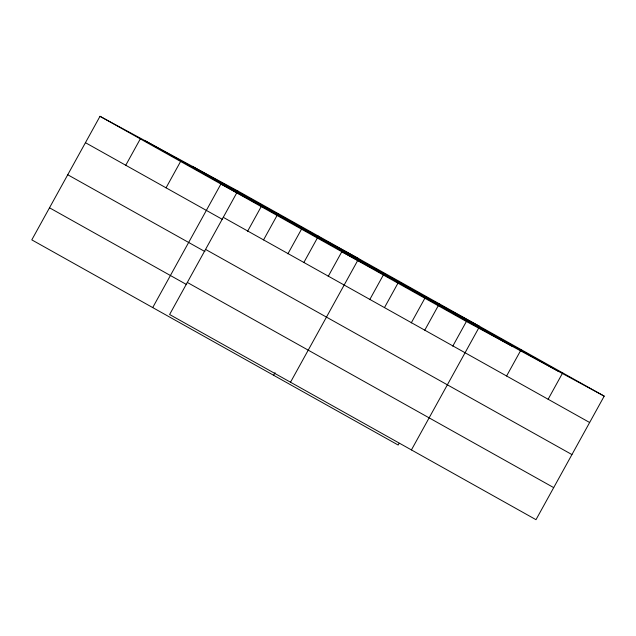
<?xml version="1.0" encoding="UTF-8"?>
<svg xmlns="http://www.w3.org/2000/svg" width="636" height="636" viewBox="0 0 636 636"><rect width="100%" height="100%" fill="white"/><g stroke="black" fill="none" stroke-linecap="round" stroke-linejoin="round"><path stroke-width="0.95" d="M237.816 190.959L169.613 314.51L535.997 519.684L604.2 396.133L237.816 190.959L100.003 116.316L31.8 239.867L398.184 445.041L399.138 443.308M125.753 165.257L140.31 138.879M166.052 187.827L180.608 161.449M152.704 307.578L220.915 184.019L358.72 258.661L290.517 382.22M247.595 231.266L261.213 206.589M263.558 239.899L278.123 213.529M287.893 253.828L301.52 229.159M303.865 262.469L318.421 236.091M273.615 375.288L275.046 372.68M328.2 276.398L341.818 251.729L479.631 326.371L411.42 449.93M369.723 299.651L383.341 274.983M384.47 307.609L399.026 281.231M411.246 322.905L424.864 298.236M424.768 330.179L439.325 303.801M452.768 346.159L466.387 321.49L604.2 396.133M506.598 375.995L521.154 349.625M548.121 399.249L562.677 372.879M192.342 166.322L558.726 371.496M145.485 140.946L511.869 346.119M100.003 116.316L466.387 321.49M223.26 217.329L589.644 422.503M85.447 142.687L222.648 219.515M205.555 249.399L571.939 454.573M67.742 174.757L204.943 251.586M187.318 282.44L553.694 487.613M49.505 207.797L186.706 284.634"/></g></svg>
